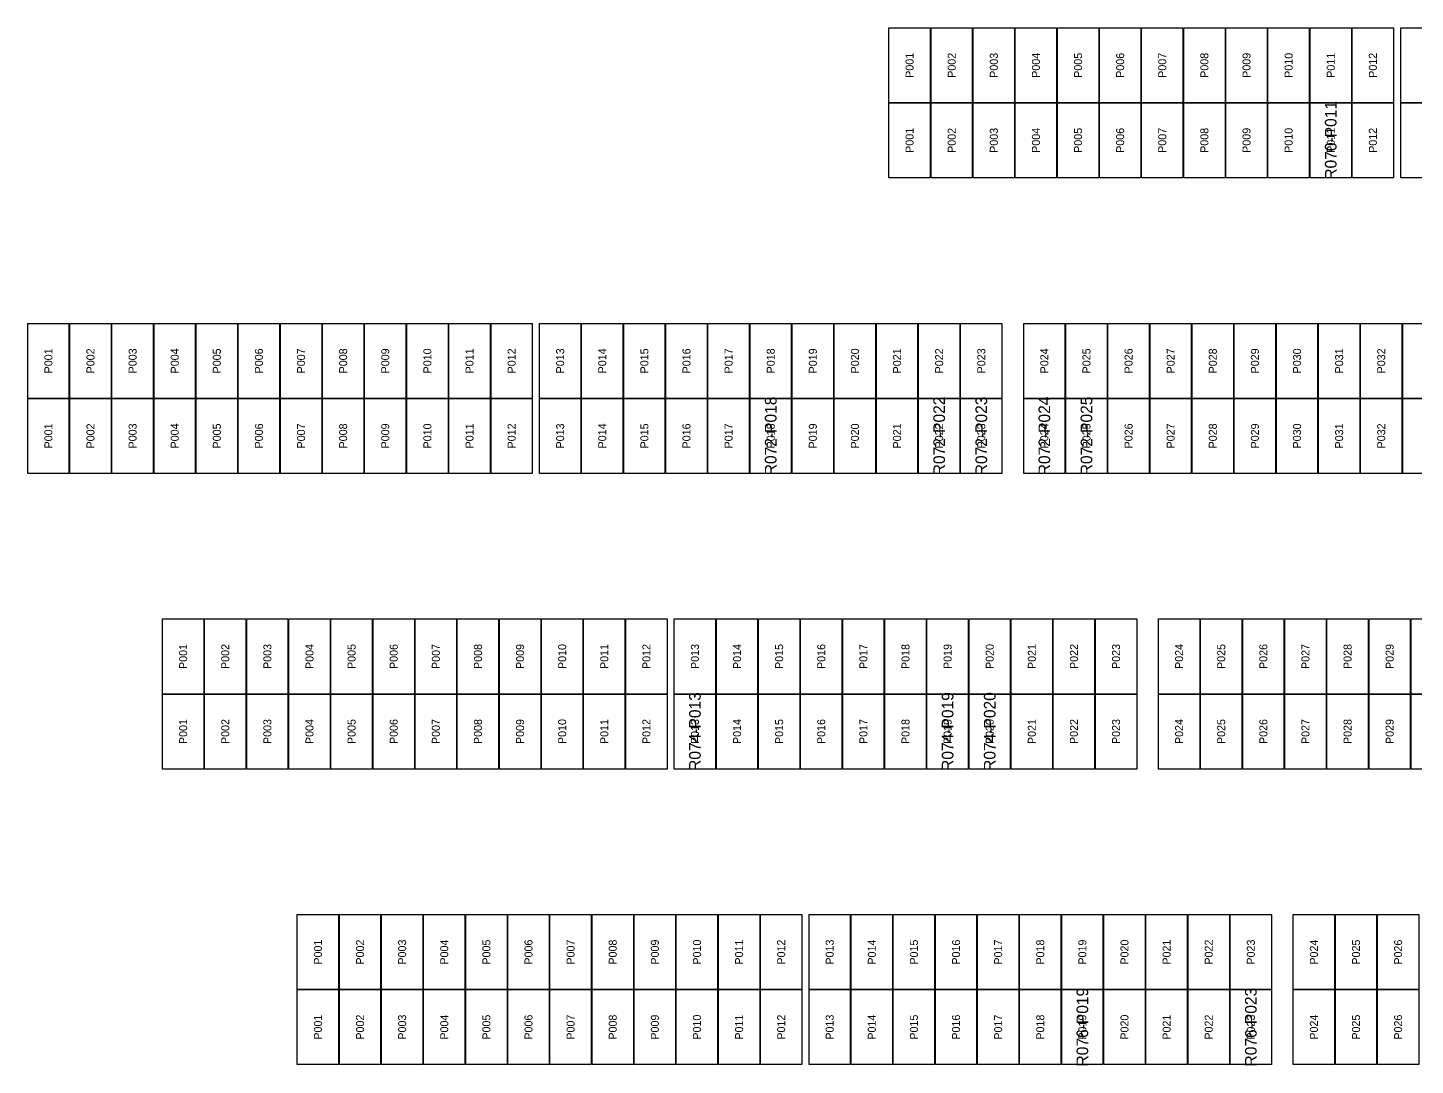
# Model space of a CAD drawing. Extents: x 296295 to 296770, y 651564 to 652121.
# Drawn here: x 296497.69 to 296535.84, y 651816.01 to 651844.53 of the extents above; entities that cross this region are included whole.
import ezdxf
from ezdxf.enums import TextEntityAlignment as Align

# ---------------------------------------------------------------- set-up
doc = ezdxf.new("R2010")
doc.units = 0

msp = doc.modelspace()

# ---------------------------------------------------------------- linework, layer by layer
at = {"layer": 'DEFECTIVE_PANELS'}
for points in [[(296532.948, 651842.464), (296534.082, 651842.464), (296534.082, 651840.401), (296532.948, 651840.401)], [(296517.549, 651834.338), (296518.683, 651834.338), (296518.683, 651832.275), (296517.549, 651832.275)], [(296522.181, 651834.338), (296523.315, 651834.338), (296523.315, 651832.275), (296522.181, 651832.275)], [(296523.339, 651834.338), (296524.473, 651834.338), (296524.473, 651832.275), (296523.339, 651832.275)], [(296525.073, 651834.338), (296526.207, 651834.338), (296526.207, 651832.275), (296525.073, 651832.275)], [(296526.231, 651834.338), (296527.365, 651834.338), (296527.365, 651832.275), (296526.231, 651832.275)], [(296515.465, 651826.212), (296516.599, 651826.212), (296516.599, 651824.149), (296515.465, 651824.149)], [(296522.413, 651826.212), (296523.547, 651826.212), (296523.547, 651824.149), (296522.413, 651824.149)], [(296523.571, 651826.212), (296524.705, 651826.212), (296524.705, 651824.149), (296523.571, 651824.149)], [(296526.119, 651818.086), (296527.253, 651818.086), (296527.253, 651816.023), (296526.119, 651816.023)], [(296530.751, 651818.086), (296531.885, 651818.086), (296531.885, 651816.023), (296530.751, 651816.023)]]:
    msp.add_lwpolyline(points, close=True, dxfattribs=at)
at = {"layer": 'PANELS_MASTER'}
for points in [[(296521.368, 651844.527), (296522.502, 651844.527), (296522.502, 651842.464), (296521.368, 651842.464)], [(296522.526, 651844.527), (296523.66, 651844.527), (296523.66, 651842.464), (296522.526, 651842.464)], [(296523.684, 651844.527), (296524.818, 651844.527), (296524.818, 651842.464), (296523.684, 651842.464)], [(296524.842, 651844.527), (296525.976, 651844.527), (296525.976, 651842.464), (296524.842, 651842.464)], [(296526, 651844.527), (296527.134, 651844.527), (296527.134, 651842.464), (296526, 651842.464)], [(296527.158, 651844.527), (296528.292, 651844.527), (296528.292, 651842.464), (296527.158, 651842.464)], [(296528.316, 651844.527), (296529.45, 651844.527), (296529.45, 651842.464), (296528.316, 651842.464)], [(296529.474, 651844.527), (296530.608, 651844.527), (296530.608, 651842.464), (296529.474, 651842.464)], [(296530.632, 651844.527), (296531.766, 651844.527), (296531.766, 651842.464), (296530.632, 651842.464)], [(296531.79, 651844.527), (296532.924, 651844.527), (296532.924, 651842.464), (296531.79, 651842.464)], [(296532.948, 651844.527), (296534.082, 651844.527), (296534.082, 651842.464), (296532.948, 651842.464)], [(296534.106, 651844.527), (296535.24, 651844.527), (296535.24, 651842.464), (296534.106, 651842.464)], [(296535.44, 651844.527), (296536.574, 651844.527), (296536.574, 651842.464), (296535.44, 651842.464)], [(296521.368, 651842.464), (296522.502, 651842.464), (296522.502, 651840.401), (296521.368, 651840.401)], [(296522.526, 651842.464), (296523.66, 651842.464), (296523.66, 651840.401), (296522.526, 651840.401)], [(296523.684, 651842.464), (296524.818, 651842.464), (296524.818, 651840.401), (296523.684, 651840.401)], [(296524.842, 651842.464), (296525.976, 651842.464), (296525.976, 651840.401), (296524.842, 651840.401)], [(296526, 651842.464), (296527.134, 651842.464), (296527.134, 651840.401), (296526, 651840.401)], [(296527.158, 651842.464), (296528.292, 651842.464), (296528.292, 651840.401), (296527.158, 651840.401)], [(296528.316, 651842.464), (296529.45, 651842.464), (296529.45, 651840.401), (296528.316, 651840.401)], [(296529.474, 651842.464), (296530.608, 651842.464), (296530.608, 651840.401), (296529.474, 651840.401)], [(296530.632, 651842.464), (296531.766, 651842.464), (296531.766, 651840.401), (296530.632, 651840.401)], [(296531.79, 651842.464), (296532.924, 651842.464), (296532.924, 651840.401), (296531.79, 651840.401)], [(296534.106, 651842.464), (296535.24, 651842.464), (296535.24, 651840.401), (296534.106, 651840.401)], [(296535.44, 651842.464), (296536.574, 651842.464), (296536.574, 651840.401), (296535.44, 651840.401)], [(296497.687, 651836.401), (296498.821, 651836.401), (296498.821, 651834.338), (296497.687, 651834.338)], [(296498.845, 651836.401), (296499.979, 651836.401), (296499.979, 651834.338), (296498.845, 651834.338)], [(296500.003, 651836.401), (296501.137, 651836.401), (296501.137, 651834.338), (296500.003, 651834.338)], [(296501.161, 651836.401), (296502.295, 651836.401), (296502.295, 651834.338), (296501.161, 651834.338)], [(296502.319, 651836.401), (296503.453, 651836.401), (296503.453, 651834.338), (296502.319, 651834.338)], [(296503.477, 651836.401), (296504.611, 651836.401), (296504.611, 651834.338), (296503.477, 651834.338)], [(296504.635, 651836.401), (296505.769, 651836.401), (296505.769, 651834.338), (296504.635, 651834.338)], [(296505.793, 651836.401), (296506.927, 651836.401), (296506.927, 651834.338), (296505.793, 651834.338)], [(296506.951, 651836.401), (296508.085, 651836.401), (296508.085, 651834.338), (296506.951, 651834.338)], [(296508.109, 651836.401), (296509.243, 651836.401), (296509.243, 651834.338), (296508.109, 651834.338)], [(296509.267, 651836.401), (296510.401, 651836.401), (296510.401, 651834.338), (296509.267, 651834.338)], [(296510.425, 651836.401), (296511.559, 651836.401), (296511.559, 651834.338), (296510.425, 651834.338)], [(296511.759, 651836.401), (296512.893, 651836.401), (296512.893, 651834.338), (296511.759, 651834.338)], [(296512.917, 651836.401), (296514.051, 651836.401), (296514.051, 651834.338), (296512.917, 651834.338)], [(296514.075, 651836.401), (296515.209, 651836.401), (296515.209, 651834.338), (296514.075, 651834.338)], [(296515.233, 651836.401), (296516.367, 651836.401), (296516.367, 651834.338), (296515.233, 651834.338)], [(296516.391, 651836.401), (296517.525, 651836.401), (296517.525, 651834.338), (296516.391, 651834.338)], [(296517.549, 651836.401), (296518.683, 651836.401), (296518.683, 651834.338), (296517.549, 651834.338)], [(296518.707, 651836.401), (296519.841, 651836.401), (296519.841, 651834.338), (296518.707, 651834.338)], [(296519.865, 651836.401), (296520.999, 651836.401), (296520.999, 651834.338), (296519.865, 651834.338)], [(296521.023, 651836.401), (296522.157, 651836.401), (296522.157, 651834.338), (296521.023, 651834.338)], [(296522.181, 651836.401), (296523.315, 651836.401), (296523.315, 651834.338), (296522.181, 651834.338)], [(296523.339, 651836.401), (296524.473, 651836.401), (296524.473, 651834.338), (296523.339, 651834.338)], [(296525.073, 651836.401), (296526.207, 651836.401), (296526.207, 651834.338), (296525.073, 651834.338)], [(296526.231, 651836.401), (296527.365, 651836.401), (296527.365, 651834.338), (296526.231, 651834.338)], [(296527.389, 651836.401), (296528.523, 651836.401), (296528.523, 651834.338), (296527.389, 651834.338)], [(296528.547, 651836.401), (296529.681, 651836.401), (296529.681, 651834.338), (296528.547, 651834.338)], [(296529.705, 651836.401), (296530.839, 651836.401), (296530.839, 651834.338), (296529.705, 651834.338)], [(296530.863, 651836.401), (296531.997, 651836.401), (296531.997, 651834.338), (296530.863, 651834.338)], [(296532.021, 651836.401), (296533.155, 651836.401), (296533.155, 651834.338), (296532.021, 651834.338)], [(296533.179, 651836.401), (296534.313, 651836.401), (296534.313, 651834.338), (296533.179, 651834.338)], [(296534.337, 651836.401), (296535.471, 651836.401), (296535.471, 651834.338), (296534.337, 651834.338)], [(296535.495, 651836.401), (296536.629, 651836.401), (296536.629, 651834.338), (296535.495, 651834.338)], [(296497.687, 651834.338), (296498.821, 651834.338), (296498.821, 651832.275), (296497.687, 651832.275)], [(296498.845, 651834.338), (296499.979, 651834.338), (296499.979, 651832.275), (296498.845, 651832.275)], [(296500.003, 651834.338), (296501.137, 651834.338), (296501.137, 651832.275), (296500.003, 651832.275)], [(296501.161, 651834.338), (296502.295, 651834.338), (296502.295, 651832.275), (296501.161, 651832.275)], [(296502.319, 651834.338), (296503.453, 651834.338), (296503.453, 651832.275), (296502.319, 651832.275)], [(296503.477, 651834.338), (296504.611, 651834.338), (296504.611, 651832.275), (296503.477, 651832.275)], [(296504.635, 651834.338), (296505.769, 651834.338), (296505.769, 651832.275), (296504.635, 651832.275)], [(296505.793, 651834.338), (296506.927, 651834.338), (296506.927, 651832.275), (296505.793, 651832.275)], [(296506.951, 651834.338), (296508.085, 651834.338), (296508.085, 651832.275), (296506.951, 651832.275)], [(296508.109, 651834.338), (296509.243, 651834.338), (296509.243, 651832.275), (296508.109, 651832.275)], [(296509.267, 651834.338), (296510.401, 651834.338), (296510.401, 651832.275), (296509.267, 651832.275)], [(296510.425, 651834.338), (296511.559, 651834.338), (296511.559, 651832.275), (296510.425, 651832.275)], [(296511.759, 651834.338), (296512.893, 651834.338), (296512.893, 651832.275), (296511.759, 651832.275)], [(296512.917, 651834.338), (296514.051, 651834.338), (296514.051, 651832.275), (296512.917, 651832.275)], [(296514.075, 651834.338), (296515.209, 651834.338), (296515.209, 651832.275), (296514.075, 651832.275)], [(296515.233, 651834.338), (296516.367, 651834.338), (296516.367, 651832.275), (296515.233, 651832.275)], [(296516.391, 651834.338), (296517.525, 651834.338), (296517.525, 651832.275), (296516.391, 651832.275)], [(296518.707, 651834.338), (296519.841, 651834.338), (296519.841, 651832.275), (296518.707, 651832.275)], [(296519.865, 651834.338), (296520.999, 651834.338), (296520.999, 651832.275), (296519.865, 651832.275)], [(296521.023, 651834.338), (296522.157, 651834.338), (296522.157, 651832.275), (296521.023, 651832.275)], [(296527.389, 651834.338), (296528.523, 651834.338), (296528.523, 651832.275), (296527.389, 651832.275)], [(296528.547, 651834.338), (296529.681, 651834.338), (296529.681, 651832.275), (296528.547, 651832.275)], [(296529.705, 651834.338), (296530.839, 651834.338), (296530.839, 651832.275), (296529.705, 651832.275)], [(296530.863, 651834.338), (296531.997, 651834.338), (296531.997, 651832.275), (296530.863, 651832.275)], [(296532.021, 651834.338), (296533.155, 651834.338), (296533.155, 651832.275), (296532.021, 651832.275)], [(296533.179, 651834.338), (296534.313, 651834.338), (296534.313, 651832.275), (296533.179, 651832.275)], [(296534.337, 651834.338), (296535.471, 651834.338), (296535.471, 651832.275), (296534.337, 651832.275)], [(296535.495, 651834.338), (296536.629, 651834.338), (296536.629, 651832.275), (296535.495, 651832.275)], [(296501.393, 651828.275), (296502.527, 651828.275), (296502.527, 651826.212), (296501.393, 651826.212)], [(296502.551, 651828.275), (296503.685, 651828.275), (296503.685, 651826.212), (296502.551, 651826.212)], [(296503.709, 651828.275), (296504.843, 651828.275), (296504.843, 651826.212), (296503.709, 651826.212)], [(296504.867, 651828.275), (296506.001, 651828.275), (296506.001, 651826.212), (296504.867, 651826.212)], [(296506.025, 651828.275), (296507.159, 651828.275), (296507.159, 651826.212), (296506.025, 651826.212)], [(296507.183, 651828.275), (296508.317, 651828.275), (296508.317, 651826.212), (296507.183, 651826.212)], [(296508.341, 651828.275), (296509.475, 651828.275), (296509.475, 651826.212), (296508.341, 651826.212)], [(296509.499, 651828.275), (296510.633, 651828.275), (296510.633, 651826.212), (296509.499, 651826.212)], [(296510.657, 651828.275), (296511.791, 651828.275), (296511.791, 651826.212), (296510.657, 651826.212)], [(296511.815, 651828.275), (296512.949, 651828.275), (296512.949, 651826.212), (296511.815, 651826.212)], [(296512.973, 651828.275), (296514.107, 651828.275), (296514.107, 651826.212), (296512.973, 651826.212)], [(296514.131, 651828.275), (296515.265, 651828.275), (296515.265, 651826.212), (296514.131, 651826.212)], [(296515.465, 651828.275), (296516.599, 651828.275), (296516.599, 651826.212), (296515.465, 651826.212)], [(296516.623, 651828.275), (296517.757, 651828.275), (296517.757, 651826.212), (296516.623, 651826.212)], [(296517.781, 651828.275), (296518.915, 651828.275), (296518.915, 651826.212), (296517.781, 651826.212)], [(296518.939, 651828.275), (296520.073, 651828.275), (296520.073, 651826.212), (296518.939, 651826.212)], [(296520.097, 651828.275), (296521.231, 651828.275), (296521.231, 651826.212), (296520.097, 651826.212)], [(296521.255, 651828.275), (296522.389, 651828.275), (296522.389, 651826.212), (296521.255, 651826.212)], [(296522.413, 651828.275), (296523.547, 651828.275), (296523.547, 651826.212), (296522.413, 651826.212)], [(296523.571, 651828.275), (296524.705, 651828.275), (296524.705, 651826.212), (296523.571, 651826.212)], [(296524.729, 651828.275), (296525.863, 651828.275), (296525.863, 651826.212), (296524.729, 651826.212)], [(296525.887, 651828.275), (296527.021, 651828.275), (296527.021, 651826.212), (296525.887, 651826.212)], [(296527.045, 651828.275), (296528.179, 651828.275), (296528.179, 651826.212), (296527.045, 651826.212)], [(296528.779, 651828.275), (296529.913, 651828.275), (296529.913, 651826.212), (296528.779, 651826.212)], [(296529.937, 651828.275), (296531.071, 651828.275), (296531.071, 651826.212), (296529.937, 651826.212)], [(296531.095, 651828.275), (296532.229, 651828.275), (296532.229, 651826.212), (296531.095, 651826.212)], [(296532.253, 651828.275), (296533.387, 651828.275), (296533.387, 651826.212), (296532.253, 651826.212)], [(296533.411, 651828.275), (296534.545, 651828.275), (296534.545, 651826.212), (296533.411, 651826.212)], [(296534.569, 651828.275), (296535.703, 651828.275), (296535.703, 651826.212), (296534.569, 651826.212)], [(296535.727, 651828.275), (296536.861, 651828.275), (296536.861, 651826.212), (296535.727, 651826.212)], [(296501.393, 651826.212), (296502.527, 651826.212), (296502.527, 651824.149), (296501.393, 651824.149)], [(296502.551, 651826.212), (296503.685, 651826.212), (296503.685, 651824.149), (296502.551, 651824.149)], [(296503.709, 651826.212), (296504.843, 651826.212), (296504.843, 651824.149), (296503.709, 651824.149)], [(296504.867, 651826.212), (296506.001, 651826.212), (296506.001, 651824.149), (296504.867, 651824.149)], [(296506.025, 651826.212), (296507.159, 651826.212), (296507.159, 651824.149), (296506.025, 651824.149)], [(296507.183, 651826.212), (296508.317, 651826.212), (296508.317, 651824.149), (296507.183, 651824.149)], [(296508.341, 651826.212), (296509.475, 651826.212), (296509.475, 651824.149), (296508.341, 651824.149)], [(296509.499, 651826.212), (296510.633, 651826.212), (296510.633, 651824.149), (296509.499, 651824.149)], [(296510.657, 651826.212), (296511.791, 651826.212), (296511.791, 651824.149), (296510.657, 651824.149)], [(296511.815, 651826.212), (296512.949, 651826.212), (296512.949, 651824.149), (296511.815, 651824.149)], [(296512.973, 651826.212), (296514.107, 651826.212), (296514.107, 651824.149), (296512.973, 651824.149)], [(296514.131, 651826.212), (296515.265, 651826.212), (296515.265, 651824.149), (296514.131, 651824.149)], [(296516.623, 651826.212), (296517.757, 651826.212), (296517.757, 651824.149), (296516.623, 651824.149)], [(296517.781, 651826.212), (296518.915, 651826.212), (296518.915, 651824.149), (296517.781, 651824.149)], [(296518.939, 651826.212), (296520.073, 651826.212), (296520.073, 651824.149), (296518.939, 651824.149)], [(296520.097, 651826.212), (296521.231, 651826.212), (296521.231, 651824.149), (296520.097, 651824.149)], [(296521.255, 651826.212), (296522.389, 651826.212), (296522.389, 651824.149), (296521.255, 651824.149)], [(296524.729, 651826.212), (296525.863, 651826.212), (296525.863, 651824.149), (296524.729, 651824.149)], [(296525.887, 651826.212), (296527.021, 651826.212), (296527.021, 651824.149), (296525.887, 651824.149)], [(296527.045, 651826.212), (296528.179, 651826.212), (296528.179, 651824.149), (296527.045, 651824.149)], [(296528.779, 651826.212), (296529.913, 651826.212), (296529.913, 651824.149), (296528.779, 651824.149)], [(296529.937, 651826.212), (296531.071, 651826.212), (296531.071, 651824.149), (296529.937, 651824.149)], [(296531.095, 651826.212), (296532.229, 651826.212), (296532.229, 651824.149), (296531.095, 651824.149)], [(296532.253, 651826.212), (296533.387, 651826.212), (296533.387, 651824.149), (296532.253, 651824.149)], [(296533.411, 651826.212), (296534.545, 651826.212), (296534.545, 651824.149), (296533.411, 651824.149)], [(296534.569, 651826.212), (296535.703, 651826.212), (296535.703, 651824.149), (296534.569, 651824.149)], [(296535.727, 651826.212), (296536.861, 651826.212), (296536.861, 651824.149), (296535.727, 651824.149)], [(296505.099, 651820.149), (296506.233, 651820.149), (296506.233, 651818.086), (296505.099, 651818.086)], [(296506.257, 651820.149), (296507.391, 651820.149), (296507.391, 651818.086), (296506.257, 651818.086)], [(296507.415, 651820.149), (296508.549, 651820.149), (296508.549, 651818.086), (296507.415, 651818.086)], [(296508.573, 651820.149), (296509.707, 651820.149), (296509.707, 651818.086), (296508.573, 651818.086)], [(296509.731, 651820.149), (296510.865, 651820.149), (296510.865, 651818.086), (296509.731, 651818.086)], [(296510.889, 651820.149), (296512.023, 651820.149), (296512.023, 651818.086), (296510.889, 651818.086)], [(296512.047, 651820.149), (296513.181, 651820.149), (296513.181, 651818.086), (296512.047, 651818.086)], [(296513.205, 651820.149), (296514.339, 651820.149), (296514.339, 651818.086), (296513.205, 651818.086)], [(296514.363, 651820.149), (296515.497, 651820.149), (296515.497, 651818.086), (296514.363, 651818.086)], [(296515.521, 651820.149), (296516.655, 651820.149), (296516.655, 651818.086), (296515.521, 651818.086)], [(296516.679, 651820.149), (296517.813, 651820.149), (296517.813, 651818.086), (296516.679, 651818.086)], [(296517.837, 651820.149), (296518.971, 651820.149), (296518.971, 651818.086), (296517.837, 651818.086)], [(296519.171, 651820.149), (296520.305, 651820.149), (296520.305, 651818.086), (296519.171, 651818.086)], [(296520.329, 651820.149), (296521.463, 651820.149), (296521.463, 651818.086), (296520.329, 651818.086)], [(296521.487, 651820.149), (296522.621, 651820.149), (296522.621, 651818.086), (296521.487, 651818.086)], [(296522.645, 651820.149), (296523.779, 651820.149), (296523.779, 651818.086), (296522.645, 651818.086)], [(296523.803, 651820.149), (296524.937, 651820.149), (296524.937, 651818.086), (296523.803, 651818.086)], [(296524.961, 651820.149), (296526.095, 651820.149), (296526.095, 651818.086), (296524.961, 651818.086)], [(296526.119, 651820.149), (296527.253, 651820.149), (296527.253, 651818.086), (296526.119, 651818.086)], [(296527.277, 651820.149), (296528.411, 651820.149), (296528.411, 651818.086), (296527.277, 651818.086)], [(296528.435, 651820.149), (296529.569, 651820.149), (296529.569, 651818.086), (296528.435, 651818.086)], [(296529.593, 651820.149), (296530.727, 651820.149), (296530.727, 651818.086), (296529.593, 651818.086)], [(296530.751, 651820.149), (296531.885, 651820.149), (296531.885, 651818.086), (296530.751, 651818.086)], [(296532.485, 651820.149), (296533.619, 651820.149), (296533.619, 651818.086), (296532.485, 651818.086)], [(296533.643, 651820.149), (296534.777, 651820.149), (296534.777, 651818.086), (296533.643, 651818.086)], [(296534.801, 651820.149), (296535.935, 651820.149), (296535.935, 651818.086), (296534.801, 651818.086)], [(296505.099, 651818.086), (296506.233, 651818.086), (296506.233, 651816.023), (296505.099, 651816.023)], [(296506.257, 651818.086), (296507.391, 651818.086), (296507.391, 651816.023), (296506.257, 651816.023)], [(296507.415, 651818.086), (296508.549, 651818.086), (296508.549, 651816.023), (296507.415, 651816.023)], [(296508.573, 651818.086), (296509.707, 651818.086), (296509.707, 651816.023), (296508.573, 651816.023)], [(296509.731, 651818.086), (296510.865, 651818.086), (296510.865, 651816.023), (296509.731, 651816.023)], [(296510.889, 651818.086), (296512.023, 651818.086), (296512.023, 651816.023), (296510.889, 651816.023)], [(296512.047, 651818.086), (296513.181, 651818.086), (296513.181, 651816.023), (296512.047, 651816.023)], [(296513.205, 651818.086), (296514.339, 651818.086), (296514.339, 651816.023), (296513.205, 651816.023)], [(296514.363, 651818.086), (296515.497, 651818.086), (296515.497, 651816.023), (296514.363, 651816.023)], [(296515.521, 651818.086), (296516.655, 651818.086), (296516.655, 651816.023), (296515.521, 651816.023)], [(296516.679, 651818.086), (296517.813, 651818.086), (296517.813, 651816.023), (296516.679, 651816.023)], [(296517.837, 651818.086), (296518.971, 651818.086), (296518.971, 651816.023), (296517.837, 651816.023)], [(296519.171, 651818.086), (296520.305, 651818.086), (296520.305, 651816.023), (296519.171, 651816.023)], [(296520.329, 651818.086), (296521.463, 651818.086), (296521.463, 651816.023), (296520.329, 651816.023)], [(296521.487, 651818.086), (296522.621, 651818.086), (296522.621, 651816.023), (296521.487, 651816.023)], [(296522.645, 651818.086), (296523.779, 651818.086), (296523.779, 651816.023), (296522.645, 651816.023)], [(296523.803, 651818.086), (296524.937, 651818.086), (296524.937, 651816.023), (296523.803, 651816.023)], [(296524.961, 651818.086), (296526.095, 651818.086), (296526.095, 651816.023), (296524.961, 651816.023)], [(296527.277, 651818.086), (296528.411, 651818.086), (296528.411, 651816.023), (296527.277, 651816.023)], [(296528.435, 651818.086), (296529.569, 651818.086), (296529.569, 651816.023), (296528.435, 651816.023)], [(296529.593, 651818.086), (296530.727, 651818.086), (296530.727, 651816.023), (296529.593, 651816.023)], [(296532.485, 651818.086), (296533.619, 651818.086), (296533.619, 651816.023), (296532.485, 651816.023)], [(296533.643, 651818.086), (296534.777, 651818.086), (296534.777, 651816.023), (296533.643, 651816.023)], [(296534.801, 651818.086), (296535.935, 651818.086), (296535.935, 651816.023), (296534.801, 651816.023)]]:
    msp.add_lwpolyline(points, close=True, dxfattribs=at)

# ---------------------------------------------------------------- texts
at = {"layer": 'DEFECT_LABELS'}
for s, p in [('R070-P011', (296533.515, 651841.432)), ('R072-P018', (296518.116, 651833.306)), ('R072-P022', (296522.748, 651833.306)), ('R072-P023', (296523.906, 651833.306)), ('R072-P024', (296525.64, 651833.306)), ('R072-P025', (296526.798, 651833.306)), ('R074-P013', (296516.032, 651825.18)), ('R074-P019', (296522.98, 651825.18)), ('R074-P020', (296524.138, 651825.18)), ('R076-P019', (296526.686, 651817.054)), ('R076-P023', (296531.318, 651817.054))]:
    msp.add_text(s, height=0.32, rotation=90, dxfattribs=at).set_placement(p, align=Align.MIDDLE_CENTER)
at = {"layer": 'PANEL_POSITION'}
for s, p in [('P001', (296521.935, 651843.495)), ('P002', (296523.093, 651843.495)), ('P003', (296524.251, 651843.495)), ('P004', (296525.409, 651843.495)), ('P005', (296526.567, 651843.495)), ('P006', (296527.725, 651843.495)), ('P007', (296528.883, 651843.495)), ('P008', (296530.041, 651843.495)), ('P009', (296531.199, 651843.495)), ('P010', (296532.357, 651843.495)), ('P011', (296533.515, 651843.495)), ('P012', (296534.673, 651843.495)), ('P001', (296521.935, 651841.432)), ('P002', (296523.093, 651841.432)), ('P003', (296524.251, 651841.432)), ('P004', (296525.409, 651841.432)), ('P005', (296526.567, 651841.432)), ('P006', (296527.725, 651841.432)), ('P007', (296528.883, 651841.432)), ('P008', (296530.041, 651841.432)), ('P009', (296531.199, 651841.432)), ('P010', (296532.357, 651841.432)), ('P011', (296533.515, 651841.432)), ('P012', (296534.673, 651841.432)), ('P001', (296498.254, 651835.369)), ('P002', (296499.412, 651835.369)), ('P003', (296500.57, 651835.369)), ('P004', (296501.728, 651835.369)), ('P005', (296502.886, 651835.369)), ('P006', (296504.044, 651835.369)), ('P007', (296505.202, 651835.369)), ('P008', (296506.36, 651835.369)), ('P009', (296507.518, 651835.369)), ('P010', (296508.676, 651835.369)), ('P011', (296509.834, 651835.369)), ('P012', (296510.992, 651835.369)), ('P013', (296512.326, 651835.369)), ('P014', (296513.484, 651835.369)), ('P015', (296514.642, 651835.369)), ('P016', (296515.8, 651835.369)), ('P017', (296516.958, 651835.369)), ('P018', (296518.116, 651835.369)), ('P019', (296519.274, 651835.369)), ('P020', (296520.432, 651835.369)), ('P021', (296521.59, 651835.369)), ('P022', (296522.748, 651835.369)), ('P023', (296523.906, 651835.369)), ('P024', (296525.64, 651835.369)), ('P025', (296526.798, 651835.369)), ('P026', (296527.956, 651835.369)), ('P027', (296529.114, 651835.369)), ('P028', (296530.272, 651835.369)), ('P029', (296531.43, 651835.369)), ('P030', (296532.588, 651835.369)), ('P031', (296533.746, 651835.369)), ('P032', (296534.904, 651835.369)), ('P001', (296498.254, 651833.306)), ('P002', (296499.412, 651833.306)), ('P003', (296500.57, 651833.306)), ('P004', (296501.728, 651833.306)), ('P005', (296502.886, 651833.306)), ('P006', (296504.044, 651833.306)), ('P007', (296505.202, 651833.306)), ('P008', (296506.36, 651833.306)), ('P009', (296507.518, 651833.306)), ('P010', (296508.676, 651833.306)), ('P011', (296509.834, 651833.306)), ('P012', (296510.992, 651833.306)), ('P013', (296512.326, 651833.306)), ('P014', (296513.484, 651833.306)), ('P015', (296514.642, 651833.306)), ('P016', (296515.8, 651833.306)), ('P017', (296516.958, 651833.306)), ('P018', (296518.116, 651833.306)), ('P019', (296519.274, 651833.306)), ('P020', (296520.432, 651833.306)), ('P021', (296521.59, 651833.306)), ('P022', (296522.748, 651833.306)), ('P023', (296523.906, 651833.306)), ('P024', (296525.64, 651833.306)), ('P025', (296526.798, 651833.306)), ('P026', (296527.956, 651833.306)), ('P027', (296529.114, 651833.306)), ('P028', (296530.272, 651833.306)), ('P029', (296531.43, 651833.306)), ('P030', (296532.588, 651833.306)), ('P031', (296533.746, 651833.306)), ('P032', (296534.904, 651833.306)), ('P001', (296501.96, 651827.243)), ('P002', (296503.118, 651827.243)), ('P003', (296504.276, 651827.243)), ('P004', (296505.434, 651827.243)), ('P005', (296506.592, 651827.243)), ('P006', (296507.75, 651827.243)), ('P007', (296508.908, 651827.243)), ('P008', (296510.066, 651827.243)), ('P009', (296511.224, 651827.243)), ('P010', (296512.382, 651827.243)), ('P011', (296513.54, 651827.243)), ('P012', (296514.698, 651827.243)), ('P013', (296516.032, 651827.243)), ('P014', (296517.19, 651827.243)), ('P015', (296518.348, 651827.243)), ('P016', (296519.506, 651827.243)), ('P017', (296520.664, 651827.243)), ('P018', (296521.822, 651827.243)), ('P019', (296522.98, 651827.243)), ('P020', (296524.138, 651827.243)), ('P021', (296525.296, 651827.243)), ('P022', (296526.454, 651827.243)), ('P023', (296527.612, 651827.243)), ('P024', (296529.346, 651827.243)), ('P025', (296530.504, 651827.243)), ('P026', (296531.662, 651827.243)), ('P027', (296532.82, 651827.243)), ('P028', (296533.978, 651827.243)), ('P029', (296535.136, 651827.243)), ('P001', (296501.96, 651825.18)), ('P002', (296503.118, 651825.18)), ('P003', (296504.276, 651825.18)), ('P004', (296505.434, 651825.18)), ('P005', (296506.592, 651825.18)), ('P006', (296507.75, 651825.18)), ('P007', (296508.908, 651825.18)), ('P008', (296510.066, 651825.18)), ('P009', (296511.224, 651825.18)), ('P010', (296512.382, 651825.18)), ('P011', (296513.54, 651825.18)), ('P012', (296514.698, 651825.18)), ('P013', (296516.032, 651825.18)), ('P014', (296517.19, 651825.18)), ('P015', (296518.348, 651825.18)), ('P016', (296519.506, 651825.18)), ('P017', (296520.664, 651825.18)), ('P018', (296521.822, 651825.18)), ('P019', (296522.98, 651825.18)), ('P020', (296524.138, 651825.18)), ('P021', (296525.296, 651825.18)), ('P022', (296526.454, 651825.18)), ('P023', (296527.612, 651825.18)), ('P024', (296529.346, 651825.18)), ('P025', (296530.504, 651825.18)), ('P026', (296531.662, 651825.18)), ('P027', (296532.82, 651825.18)), ('P028', (296533.978, 651825.18)), ('P029', (296535.136, 651825.18)), ('P001', (296505.666, 651819.117)), ('P002', (296506.824, 651819.117)), ('P003', (296507.982, 651819.117)), ('P004', (296509.14, 651819.117)), ('P005', (296510.298, 651819.117)), ('P006', (296511.456, 651819.117)), ('P007', (296512.614, 651819.117)), ('P008', (296513.772, 651819.117)), ('P009', (296514.93, 651819.117)), ('P010', (296516.088, 651819.117)), ('P011', (296517.246, 651819.117)), ('P012', (296518.404, 651819.117)), ('P013', (296519.738, 651819.117)), ('P014', (296520.896, 651819.117)), ('P015', (296522.054, 651819.117)), ('P016', (296523.212, 651819.117)), ('P017', (296524.37, 651819.117)), ('P018', (296525.528, 651819.117)), ('P019', (296526.686, 651819.117)), ('P020', (296527.844, 651819.117)), ('P021', (296529.002, 651819.117)), ('P022', (296530.16, 651819.117)), ('P023', (296531.318, 651819.117)), ('P024', (296533.052, 651819.117)), ('P025', (296534.21, 651819.117)), ('P026', (296535.368, 651819.117)), ('P001', (296505.666, 651817.054)), ('P002', (296506.824, 651817.054)), ('P003', (296507.982, 651817.054)), ('P004', (296509.14, 651817.054)), ('P005', (296510.298, 651817.054)), ('P006', (296511.456, 651817.054)), ('P007', (296512.614, 651817.054)), ('P008', (296513.772, 651817.054)), ('P009', (296514.93, 651817.054)), ('P010', (296516.088, 651817.054)), ('P011', (296517.246, 651817.054)), ('P012', (296518.404, 651817.054)), ('P013', (296519.738, 651817.054)), ('P014', (296520.896, 651817.054)), ('P015', (296522.054, 651817.054)), ('P016', (296523.212, 651817.054)), ('P017', (296524.37, 651817.054)), ('P018', (296525.528, 651817.054)), ('P019', (296526.686, 651817.054)), ('P020', (296527.844, 651817.054)), ('P021', (296529.002, 651817.054)), ('P022', (296530.16, 651817.054)), ('P023', (296531.318, 651817.054)), ('P024', (296533.052, 651817.054)), ('P025', (296534.21, 651817.054)), ('P026', (296535.368, 651817.054))]:
    msp.add_text(s, height=0.22, rotation=90, dxfattribs=at).set_placement(p, align=Align.MIDDLE_CENTER)

doc.saveas('drawing.dxf')
